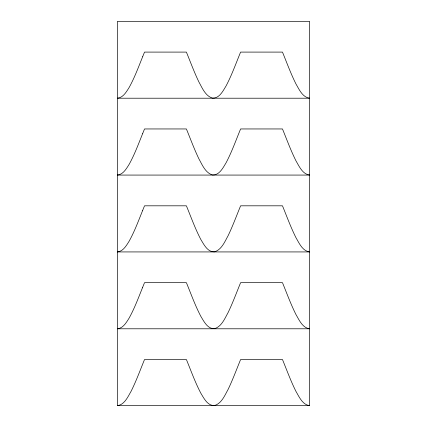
<?xml version="1.0" encoding="UTF-8"?>
<svg xmlns="http://www.w3.org/2000/svg" width="427" height="427" viewBox="0 0 427 427"><rect width="100%" height="100%" fill="white"/><g stroke="black" fill="none" stroke-linecap="round" stroke-linejoin="round"><path stroke-width="0.64" d="M117.425 405.65C124.551 404.689 127.774 396.945 131.009 391.452C136.197 381.114 140.152 370.225 144.523 359.534L186.396 359.534C191.056 370.855 195.166 382.443 200.882 393.294C203.973 398.338 207.533 405.863 214.471 405.575C221.65 403.408 224.698 395.498 228.055 389.509C232.758 379.742 236.505 369.558 240.604 359.534L282.477 359.534C286.848 370.225 290.803 381.114 295.991 391.452C299.226 396.945 302.449 404.689 309.575 405.65L309.575 21.35L117.425 21.35L117.425 405.65L309.575 405.65M142.655 56.732C138.439 67.146 134.558 77.757 129.071 87.594C126.301 91.954 123.152 97.676 117.425 98.21L309.575 98.21C302.449 97.249 299.226 89.505 295.991 84.012C290.803 73.674 286.848 62.785 282.477 52.094L240.604 52.094C235.944 63.415 231.834 75.003 226.118 85.854C223.027 90.898 219.467 98.423 212.529 98.135C205.35 95.968 202.302 88.058 198.945 82.069C194.242 72.302 190.495 62.118 186.396 52.094L144.523 52.094L142.655 56.732M142.655 133.592C138.439 144.006 134.558 154.617 129.071 164.454C126.301 168.814 123.152 174.536 117.425 175.07L309.575 175.07C302.449 174.109 299.226 166.365 295.991 160.872C290.803 150.534 286.848 139.645 282.477 128.954L240.604 128.954C235.944 140.275 231.834 151.863 226.118 162.714C223.027 167.758 219.467 175.283 212.529 174.995C205.35 172.828 202.302 164.918 198.945 158.929C194.242 149.162 190.495 138.978 186.396 128.954L144.523 128.954L142.655 133.592M142.655 210.452C138.439 220.866 134.558 231.477 129.071 241.314C126.301 245.674 123.152 251.396 117.425 251.93L309.575 251.93C302.449 250.969 299.226 243.225 295.991 237.732C290.803 227.394 286.848 216.505 282.477 205.814L240.604 205.814C236.505 215.838 232.758 226.022 228.055 235.789C224.698 241.778 221.65 249.688 214.471 251.855C207.533 252.143 203.973 244.618 200.882 239.574C195.166 228.728 191.061 217.129 186.396 205.814L144.523 205.814L142.655 210.452M142.655 287.312C138.439 297.726 134.558 308.337 129.071 318.174C126.301 322.534 123.152 328.256 117.425 328.79L309.575 328.79C302.449 327.829 299.226 320.085 295.991 314.592C290.803 304.254 286.848 293.365 282.477 282.674L240.604 282.674C236.505 292.698 232.758 302.882 228.055 312.649C224.698 318.638 221.65 326.548 214.471 328.715C207.533 329.003 203.973 321.478 200.882 316.434C195.166 305.588 191.061 293.989 186.396 282.674L144.523 282.674L142.655 287.312"/></g></svg>
